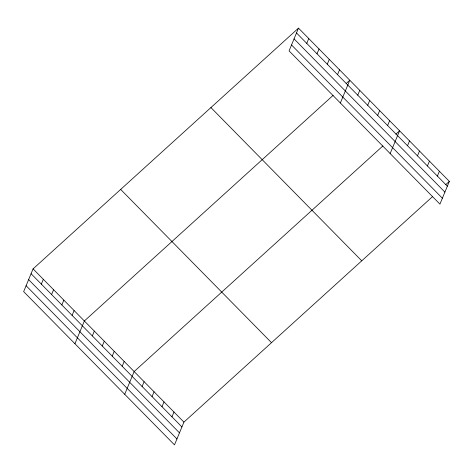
<?xml version="1.0" encoding="UTF-8"?>
<svg xmlns="http://www.w3.org/2000/svg" width="473" height="473" viewBox="0 0 473 473"><rect width="100%" height="100%" fill="white"/><g stroke="black" fill="none" stroke-linecap="round" stroke-linejoin="round"><path stroke-width="0.71" d="M298.504 28.132L289.08 50.883L439.925 204.123L449.35 181.372L298.504 28.132L33.075 268.877L23.65 291.628L174.496 444.868L183.92 422.117L432.665 196.508M41.334 284.125L43.333 279.295M51.587 294.543L53.591 289.718M61.845 304.967L63.849 300.136M72.103 315.385L74.101 310.56M74.941 343.729L84.36 320.978L333.104 95.369M92.318 335.919L94.316 331.094M102.274 346.035L104.273 341.204M112.231 356.145L114.23 351.321M122.188 366.262L124.186 361.431M124.718 394.299L134.143 371.547L382.888 145.938M142.095 386.488L144.099 381.658M152.052 396.599L154.056 391.774M306.758 43.38L308.763 38.555M162.008 406.715L164.007 401.89M317.016 53.804L319.015 48.973M171.965 416.831L173.963 412.001M327.275 64.222L329.273 59.397M337.533 74.639L339.531 69.815M340.365 102.984L349.789 80.239L346.141 83.544M357.748 95.174L359.746 90.349M367.704 105.29L369.703 100.465M377.661 115.406L379.659 110.576M387.618 125.516L389.616 120.692M390.148 153.554L399.573 130.802L395.919 134.113M407.525 145.743L409.523 140.919M417.482 155.859L419.48 151.035M427.438 165.97L429.437 161.145M437.395 176.086L439.393 171.261M445.702 184.683L449.35 181.372M296.506 32.962L447.352 186.202M294.052 38.875L444.898 192.115M291.528 44.97L442.379 198.211M210.911 107.578L361.756 260.818M120.662 189.431L271.514 342.671M33.075 268.877L183.92 422.117M31.076 273.701L181.922 426.942M28.622 279.62L179.474 432.854M26.098 285.71L176.949 438.95"/></g></svg>
